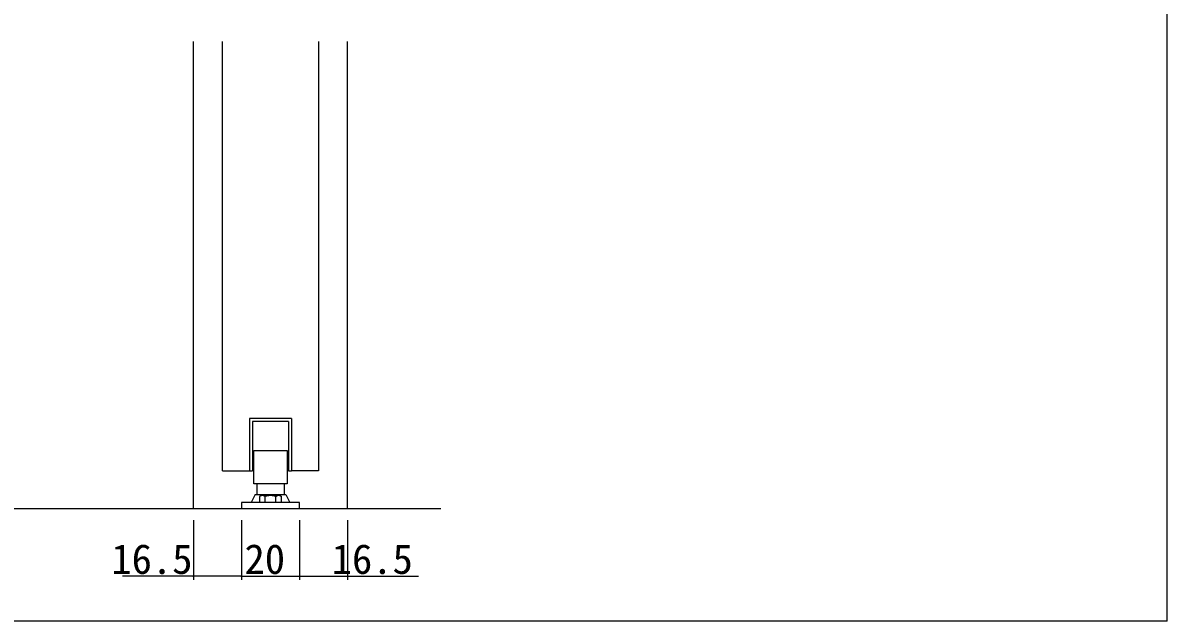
# Model space of a CAD drawing. Units: millimetres, scale not verified. Extents: x -800 to 800, y -554 to 554.
# Drawn here: x -242 to 152, y -27 to 179 of the extents above; entities that cross this region are included whole.
import ezdxf
from ezdxf.enums import TextEntityAlignment as Align

# ---------------------------------------------------------------- set-up
doc = ezdxf.new("R2010")
doc.units = ezdxf.units.MM
doc.header["$LTSCALE"] = 4
for name, color, linetype, lineweight in [('1-0', 7, 'Continuous', 25), ('1-4_0', 7, 'Continuous', 25), ('2-0', 7, 'Continuous', 25)]:
    doc.layers.add(name, color=color, linetype=linetype, lineweight=lineweight)
doc.styles.add('ＭＳ ゴシック', font='')
doc.styles.get('ＭＳ ゴシック').set_extended_font_data('MS Gothic')

msp = doc.modelspace()

# ---------------------------------------------------------------- linework, layer by layer
at = {"layer": '1-0'}
msp.add_line((152, -27), (152, 534), dxfattribs=at)
msp.add_lwpolyline([(152, -27), (-780, -27), (-780, 534)], dxfattribs=at)
at = {"layer": '1-4_0'}
msp.add_line((152, -27), (152, 534), dxfattribs=at)
msp.add_line((152, -27), (152, 534), dxfattribs=at)
msp.add_lwpolyline([(152, -27), (-780, -27), (-780, 534)], dxfattribs=at)
msp.add_lwpolyline([(152, -27), (-780, -27), (-780, 534)], dxfattribs=at)
at = {"layer": '2-0'}
for p, q in [((-183.234, 11.797), (-183.234, 172.591)), ((-173.234, 24.797), (-173.234, 172.591)), ((-130.238, 11.797), (-130.238, 172.591)), ((-149.489, 42.795), (-163.983, 42.795)), ((-163.983, 42.795), (-163.983, 24.797)), ((-150.487, 41.795), (-150.487, 24.797)), ((-149.489, 42.795), (-149.489, 24.797)), ((-162.484, 31.797), (-150.988, 31.797)), ((-162.484, 20.296), (-162.484, 31.795)), ((-150.988, 31.797), (-150.988, 20.299)), ((-173.234, 24.797), (-163.983, 24.797)), ((-163.983, 24.797), (-162.985, 24.797)), ((-150.487, 24.797), (-149.489, 24.797)), ((-150.988, 20.296), (-162.484, 20.296)), ((-161.487, 20.296), (-161.487, 16.601)), ((-151.985, 20.296), (-151.985, 16.601)), ((-161.983, 16.601), (-163.406, 13.837)), ((-161.983, 16.601), (-151.484, 16.601)), ((-159.885, 16.297), (-160.489, 15.948)), ((-160.489, 15.948), (-160.489, 13.799)), ((-153.587, 16.297), (-159.885, 16.297)), ((-158.611, 15.948), (-158.736, 16.02)), ((-158.611, 13.797), (-158.611, 15.948)), ((-154.857, 15.948), (-154.732, 16.02)), ((-154.857, 13.797), (-154.857, 15.948)), ((-153.587, 16.297), (-152.983, 15.948)), ((-152.983, 13.797), (-152.983, 15.948)), ((-151.484, 16.601), (-150.044, 13.797)), ((-166.739, 13.797), (-166.739, 11.797)), ((-146.738, 13.797), (-166.739, 13.797)), ((-146.738, 11.797), (-146.738, 13.797)), ((-602.837, 11.797), (-98.113, 11.797)), ((-166.739, 11.797), (-146.738, 11.797)), ((-183.243, 7.798), (-183.243, -12.81)), ((-183.243, 7.798), (-183.243, -12.81)), ((-166.739, 7.797), (-166.739, -12.81)), ((-146.739, 7.797), (-146.739, -12.81)), ((-130.238, 7.797), (-130.238, -12.81)), ((-130.238, 7.797), (-130.238, -12.81)), ((-166.738, -11.56), (-207.719, -11.56)), ((-166.739, -11.56), (-146.739, -11.56)), ((-146.739, -11.56), (-105.762, -11.56))]:
    msp.add_line(p, q, dxfattribs=at)
for points in [[(-140.238, 172.591), (-140.238, 24.797), (-149.489, 24.797)], [(-150.487, 41.795), (-162.985, 41.795), (-162.985, 24.797)]]:
    msp.add_lwpolyline(points, dxfattribs=at)
for centre, radius, start, end in [((-159.547, 14.62), 1.619, 114.57563, 120.13202), ((-159.55, 14.626), 1.612, 109.05403, 114.57367), ((-159.55, 14.627), 1.611, 103.57174, 109.05281), ((-159.55, 14.626), 1.612, 98.12447, 103.57112), ((-159.55, 14.622), 1.616, 92.70335, 98.12427), ((-159.549, 14.619), 1.619, 87.29661, 92.70339), ((-159.55, 14.615), 1.623, 81.89137, 87.29668), ((-159.55, 14.612), 1.626, 76.47542, 81.89127), ((-159.551, 14.608), 1.631, 71.039, 76.47495), ((-159.553, 14.601), 1.637, 65.57643, 71.03801), ((-159.558, 14.59), 1.649, 60.08746, 65.57478), ((-156.747, 10.121), 6.118, 104.47883, 107.73626), ((-156.742, 10.104), 6.136, 101.23952, 104.47882), ((-156.739, 10.087), 6.153, 98.01557, 101.23958), ((-156.737, 10.072), 6.168, 94.80358, 98.01569), ((-156.736, 10.06), 6.18, 91.59976, 94.80374), ((-156.736, 10.052), 6.188, 88.40006, 91.59994), ((-156.736, 10.049), 6.192, 85.20037, 88.40024), ((-156.736, 10.049), 6.191, 81.9966, 85.20053), ((-156.735, 10.052), 6.188, 78.7849, 81.99673), ((-156.734, 10.058), 6.182, 75.56177, 78.78498), ((-156.732, 10.065), 6.175, 72.32421, 75.56178), ((-153.92, 14.62), 1.619, 114.57563, 120.13202), ((-153.923, 14.626), 1.612, 109.05403, 114.57367), ((-153.923, 14.627), 1.611, 103.57174, 109.05281), ((-153.923, 14.626), 1.612, 98.12447, 103.57112), ((-153.922, 14.622), 1.616, 92.70335, 98.12427), ((-153.922, 14.619), 1.619, 87.29661, 92.70339), ((-153.922, 14.615), 1.623, 81.89137, 87.29668), ((-153.923, 14.612), 1.626, 76.47542, 81.89127), ((-153.924, 14.608), 1.631, 71.039, 76.47495), ((-153.926, 14.601), 1.637, 65.57643, 71.03801), ((-153.931, 14.59), 1.649, 60.08746, 65.57478), ((-183.243, -11.56), 0.156, 359.99901, 179.99901), ((-183.243, -11.56), 0.156, 359.99901, 179.99901), ((-183.243, -11.56), 0.156, 179.99901, 359.99901), ((-183.243, -11.56), 0.156, 179.99901, 359.99901), ((-166.739, -11.56), 0.156, 0, 180), ((-166.739, -11.56), 0.156, 180, 0), ((-146.739, -11.56), 0.156, 0, 180), ((-146.739, -11.56), 0.156, 180, 0), ((-130.238, -11.56), 0.156, 0, 180), ((-130.238, -11.56), 0.156, 0, 180), ((-130.238, -11.56), 0.156, 180, 0), ((-130.238, -11.56), 0.156, 180, 0)]:
    msp.add_arc(centre, radius, start, end, dxfattribs=at)

# ---------------------------------------------------------------- texts
at = {"layer": '2-0', "style": 'ＭＳ ゴシック'}
for s, p in [('16.5', (-211.532, -13.825)), ('20', (-165.677, -13.825)), ('16.5', (-135.654, -13.825))]:
    msp.add_text(s, height=10.26, dxfattribs=at).set_placement(p, align=Align.BOTTOM_LEFT)

doc.saveas('drawing.dxf')
